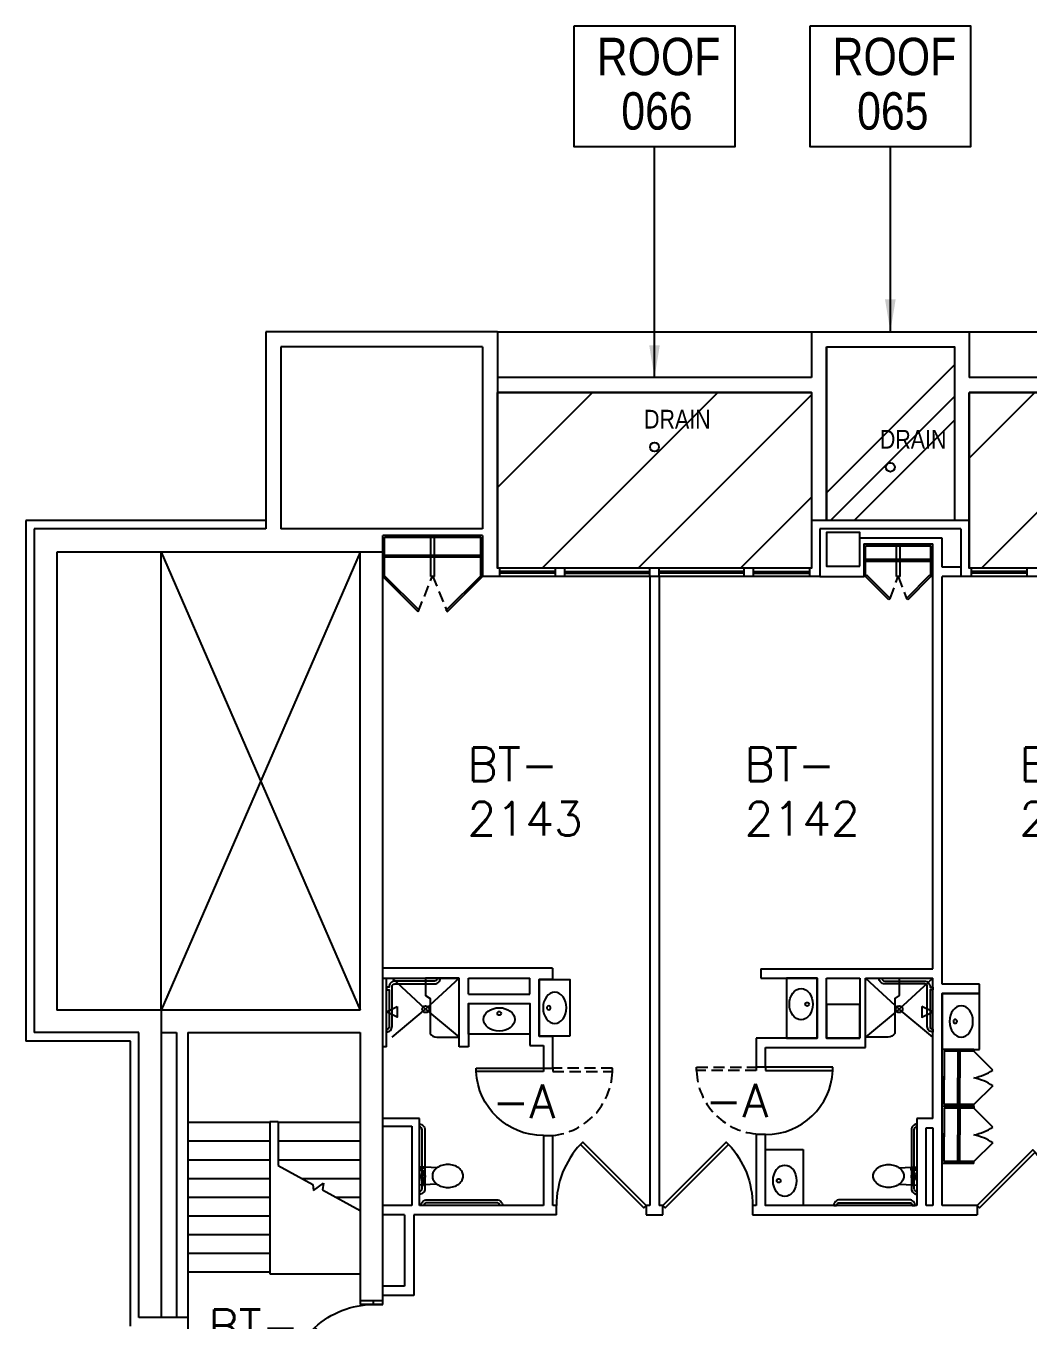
# Model space of a CAD drawing. Extents: x 2988 to 7122, y 18116 to 20102.
# Drawn here: x 2988 to 3525, y 19409 to 20101 of the extents above; entities that cross this region are included whole.
import ezdxf
from ezdxf.enums import TextEntityAlignment as Align

# ---------------------------------------------------------------- set-up
doc = ezdxf.new("R2010")
doc.units = 0
doc.header["$LTSCALE"] = 48
doc.header["$MEASUREMENT"] = 0
doc.linetypes.add('HIDDEN2', pattern=[0.1875, 0.125, -0.0625])
doc.layers.get('0').update_dxf_attribs({"linetype": 'CONTINUOUS'})
for name, color, linetype in [('ARDOOR', 7, 'CONTINUOUS'), ('ARROOMNO', 4, 'CONTINUOUS'), ('ARWALL', 7, 'CONTINUOUS'), ('COL', 14, 'CONTINUOUS'), ('EXROOF', 9, 'CONTINUOUS'), ('EXROOF_TEXT', 134, 'CONTINUOUS'), ('EXWALL', 8, 'CONTINUOUS'), ('EXWINDOW', 8, 'CONTINUOUS'), ('MILL', 1, 'CONTINUOUS'), ('MPFIXTURE', 3, 'CONTINUOUS')]:
    doc.layers.add(name, color=color, linetype=linetype)
doc.styles.add('ARIAL_NARROW', font='ARIALN.TTF', dxfattribs={"height": 17})
doc.styles.add('ROMANS', font='romans.shx', dxfattribs={"height": 18})
doc.dimstyles.get("Standard").update_dxf_attribs({"dimtxt": 0.18, "dimasz": 0.18, "dimexe": 0.18, "dimexo": 0.0625, "dimgap": 0.09, "dimtad": 0, "dimtih": 1, "dimtoh": 1, "dimdec": 4, "dimzin": 0, "dimtxsty": 'STANDARD', "dimcen": 0.09, "dimazin": 3, "dimtfac": 1, "dimtdec": 4, "dimtofl": 0, "dimtmove": 0, "dimatfit": 3, "dimtolj": 1, "dimtzin": 0})

# ---------------------------------------------------------------- blocks, each defined once
blk = doc.blocks.new('PSYWC1P')
at = {"linetype": 'CONTINUOUS'}
for p, q in [((10.79, 4.96), (0, 5.58)), ((0.75, 4.61), (0, 4.61)), ((0.75, 3.6), (0, 3.6)), ((1.3, 4.67), (0.81, 4.67)), ((0.81, 3.54), (1.3, 3.54)), ((2.65, 1.27), (2.65, 1.13)), ((1.83, -5.48), (0, -5.58)), ((10.79, -4.96), (2.48, -5.44))]:
    blk.add_line(p, q, dxfattribs=at)
for p, q in [((1.31, 1.81), (1.31, 1.59)), ((1.69, 1.87), (1.37, 1.87)), ((1.37, 1.53), (1.69, 1.53)), ((1.69, 1.87), (1.69, 3.38)), ((1.69, 1.52), (1.69, 1.53)), ((1.69, 1.13), (1.69, 1.53)), ((2.65, 1.87), (2.65, 3.38)), ((2.98, 1.87), (2.65, 1.87)), ((2.65, 1.52), (2.65, 1.53)), ((2.65, 1.12), (2.65, 1.53)), ((2.65, 1.53), (2.98, 1.53)), ((3.54, 4.67), (3.04, 4.67)), ((3.04, 3.54), (3.54, 3.54)), ((3.04, 1.59), (3.04, 1.81)), ((3.6, 3.6), (3.6, 4.61)), ((1.3, -1.88), (1.3, -2.1)), ((1.6, -1.82), (1.36, -1.82)), ((1.36, -2.16), (1.6, -2.16)), ((1.6, -1.82), (1.6, -1.57)), ((2.73, -1.57), (2.73, -1.82)), ((2.97, -1.82), (2.73, -1.82)), ((2.73, -2.16), (2.97, -2.16)), ((3.03, -2.1), (3.03, -1.88))]:
    blk.add_line(p, q)
for points in [[(3.04, 4.67, 0.025815), (2.97, 4.72, 0.069134), (2.63, 4.85, 0.055334), (2.17, 4.9, 0.055334), (1.72, 4.85, 0.069134), (1.37, 4.72, 0.025815), (1.3, 4.67, 0.164444)], [(1.3, 3.54, 0.025815), (1.37, 3.5, 0.069134), (1.72, 3.37, 0.055334), (2.17, 3.32, 0.055334)], [(2.17, 3.32, 0.055334), (2.63, 3.37, 0.069134), (2.97, 3.5, 0.024315), (3.04, 3.54, 0.190567)]]:
    blk.add_lwpolyline(points, format="xyb", dxfattribs=at)
blk.add_lwpolyline([(2.59, -0.24), (2.38, 0.12), (1.96, 0.12), (1.75, -0.24), (1.96, -0.61), (2.38, -0.61)], close=True, dxfattribs=at)
at = {"linetype": 'CONTINUOUS', "flags": 128}
blk.add_lwpolyline([(17.51, -7.01, 0.074368), (21.25, -6.45, 0.085026), (24.22, -4.96, 0.106278), (26.33, -2.56, 0.128465), (27, 0, 0.128465), (26.33, 2.57, 0.106278), (24.22, 4.96, 0.085026), (21.25, 6.45, 0.074368), (17.51, 7.02, 0.074368), (13.76, 6.45, 0.085026), (10.79, 4.96, 0.106278), (8.68, 2.57, 0.128465), (8.01, 0, 0.128465), (8.68, -2.56, 0.106278), (10.79, -4.96, 0.085026), (13.76, -6.45, 0.074368)], format="xyb", close=True, dxfattribs=at)
for points in [[(2.73, -2.16), (2.73, -2.65, -0.414214), (2.67, -2.71), (1.66, -2.71, -0.414214), (1.6, -2.65), (1.6, -2.16)], [(2.32, -2.71), (2.49, -5.49, -1.015015), (1.83, -5.48), (1.99, -2.71)]]:
    blk.add_lwpolyline(points, format="xyb")
at = {"linetype": 'CONTINUOUS'}
blk.add_circle((2.17, -0.24), 1.45, dxfattribs=at)
for centre, start, end in [((0.81, 4.61), 90, 180), ((0.81, 3.6), 180, 270)]:
    blk.add_arc(centre, 0.0602, start, end, dxfattribs=at)
for centre, start, end in [((1.37, 1.81), 90, 180), ((1.37, 1.59), 180, 270), ((2.98, 1.81), 0, 90), ((2.98, 1.59), 270, 0), ((3.54, 4.61), 0, 90), ((3.54, 3.6), 270, 0), ((1.36, -1.88), 90, 180), ((1.36, -2.1), 180, 270), ((2.97, -1.88), 0, 90), ((2.97, -2.1), 270, 0)]:
    blk.add_arc(centre, 0.0602, start, end)
blk = doc.blocks.new('I_PLUMB_GRAB_36IN_P')
at = {"color": 0, "linetype": 'BYBLOCK'}
blk.add_lwpolyline([(3, -15.75), (3, 15.75, 0.414214), (0, 18.75), (0, 17.25, -0.414214), (1.5, 15.75), (1.5, -15.75, -0.414214), (0, -17.25), (0, -18.75, 0.414214)], format="xyb", close=True, dxfattribs=at)
blk = doc.blocks.new('I_PLUMB_GRAB_42IN_P')
at = {"color": 0, "linetype": 'BYBLOCK'}
blk.add_lwpolyline([(0, -21.75, 0.414214), (3, -18.75), (3, 18.75, 0.414214), (0, 21.75), (0, 20.25, -0.414214), (1.5, 18.75), (1.5, -18.75, -0.414214), (0, -20.25)], format="xyb", close=True, dxfattribs=at)
blk = doc.blocks.new('LAV-820')
at = {"color": 0, "linetype": 'BYBLOCK'}
blk.add_circle((0, -3), 1, dxfattribs=at)
blk.add_ellipse((0, -6.25), major_axis=(-8.38, 0), ratio=0.746269)
blk = doc.blocks.new('HS-4-00-DR')
blk.add_lwpolyline([(0, 0), (-33.94, 33.94), (-35.18, 32.7), (-1.24, -1.24)], close=True)
blk.add_arc((0.24, -0.05), 48.24, 137.24208, 179.94273)
blk = doc.blocks.new('3-00-DR')
at = {"color": 0}
for p, q in [((0, 36), (0, 0)), ((1.75, 36), (0, 36)), ((1.75, 0), (1.75, 36)), ((0, 0), (1.75, 0))]:
    blk.add_line(p, q, dxfattribs=at)
blk.add_arc((-0.08, -0.03), 36.08, 0.04901, 87.09698, dxfattribs=at)
blk = doc.blocks.new('HS-3-10-DR')
blk.add_lwpolyline([(4.24, -4.24), (-28.28, 28.28), (-29.52, 27.05), (3.01, -5.48)], close=True)
blk.add_arc((4.5, -4.29), 46.25, 137.3471, 179.93724)
blk = doc.blocks.new('HS-3-06-DR')
blk.add_lwpolyline([(4.24, -4.24), (-25.46, 25.46), (-26.69, 24.22), (3.01, -5.48)], close=True)
blk.add_arc((4.53, -4.3), 42.28, 137.58974, 179.92361)

msp = doc.modelspace()

# ---------------------------------------------------------------- hatches: boundary and pattern name
at = {"layer": 'EXROOF'}
h = msp.add_hatch(dxfattribs=at)
h.set_pattern_fill('AR-RROOF', color=256, scale=100, angle=45, style=0)
h.paths.add_polyline_path([(3416.97, 19929.71), (3485.47, 19929.71), (3485.47, 19836.71), (3416.97, 19836.71)])
edge = h.paths.add_edge_path(flags=16)
edge.add_arc((3451.22, 19865.24), 2.4, 0, 360)
h.paths.add_polyline_path([(3443.12, 19872.67), (3483.75, 19872.67), (3483.75, 19887.67), (3443.12, 19887.67)], flags=24)
h = msp.add_hatch(dxfattribs=at)
h.set_pattern_fill('AR-RROOF', color=256, scale=125, angle=45, style=0)
h.paths.add_polyline_path([(3240.97, 19905.21), (3408.97, 19905.21), (3408.97, 19811.21), (3240.97, 19811.21)])
edge = h.paths.add_edge_path(flags=16)
edge.add_arc((3324.97, 19876), 2.4, 0, 360)
h.paths.add_polyline_path([(3316.87, 19883.43), (3357.5, 19883.43), (3357.5, 19898.43), (3316.87, 19898.43)], flags=24)
h = msp.add_hatch(dxfattribs=at)
h.set_pattern_fill('AR-RROOF', color=256, scale=125, angle=45, style=0)
edge = h.paths.add_edge_path(flags=16)
edge.add_arc((3577.47, 19876), 2.4, 0, 360)
h.paths.add_polyline_path([(3493.47, 19905.21), (3661.47, 19905.21), (3661.47, 19811.21), (3493.47, 19811.21)])
h.paths.add_polyline_path([(3569.37, 19883.43), (3610, 19883.43), (3610, 19898.43), (3569.37, 19898.43)], flags=24)

# ---------------------------------------------------------------- linework, layer by layer
at = {"layer": 'ARDOOR', "linetype": 'HIDDEN2'}
for points in [[(3270.47, 19543.64), (3270.47, 19541.89), (3302.47, 19541.89), (3302.47, 19543.64)], [(3379.47, 19544.17), (3379.47, 19542.42), (3347.47, 19542.42), (3347.47, 19544.17)]]:
    msp.add_lwpolyline(points, close=True, dxfattribs=at)
for centre, radius, start, end in [((3382.44, 19543.4), 35, 182.01824, 264.73183), ((3266.78, 19543.16), 35.72, 275.91989, 357.55151)]:
    msp.add_arc(centre, radius, start, end, dxfattribs=at)
at = {"layer": 'ARWALL', "linetype": 'CONTINUOUS'}
for p, q in [((3478.97, 19827.21), (3434.97, 19827.21)), ((3478.97, 19811.71), (3478.97, 19827.21)), ((3436.97, 19824.21), (3436.97, 19806.71)), ((3473.97, 19596.78), (3473.97, 19824.21)), ((3322.47, 19806.71), (3322.47, 19470.21)), ((3327.47, 19806.71), (3327.47, 19470.21)), ((3413.47, 19806.71), (3436.97, 19806.71)), ((3488.97, 19811.71), (3478.97, 19811.71)), ((3478.97, 19588.71), (3478.97, 19806.71)), ((3488.97, 19806.71), (3478.97, 19806.71)), ((3179.47, 19591.78), (3220.47, 19591.78)), ((3225.47, 19591.78), (3258.22, 19591.78)), ((3381.97, 19596.78), (3473.97, 19596.78)), ((3381.97, 19596.78), (3381.97, 19591.78)), ((3381.97, 19591.78), (3411.97, 19591.78)), ((3411.97, 19591.78), (3411.97, 19559.71)), ((3416.97, 19591.78), (3434.97, 19591.78)), ((3416.97, 19559.71), (3416.97, 19591.78)), ((3434.97, 19591.78), (3434.97, 19559.71)), ((3437.97, 19554.71), (3437.97, 19591.78)), ((3437.97, 19591.78), (3473.97, 19591.78)), ((3473.97, 19516.71), (3473.97, 19591.78)), ((3498.97, 19588.71), (3478.97, 19588.71)), ((3478.97, 19470.21), (3478.97, 19583.71)), ((3478.97, 19583.71), (3498.97, 19583.71)), ((3498.97, 19583.71), (3498.97, 19588.71)), ((3270.47, 19543.64), (3270.47, 19560.78)), ((3379.47, 19559.71), (3379.47, 19544.17)), ((3411.97, 19559.71), (3379.47, 19559.71)), ((3434.97, 19559.71), (3416.97, 19559.71)), ((3265.47, 19555.78), (3265.47, 19543.64)), ((3384.47, 19544.17), (3384.47, 19554.71)), ((3384.47, 19554.71), (3437.97, 19554.71)), ((3199.09, 19516.71), (3179.47, 19516.71)), ((3199.09, 19470.21), (3199.09, 19516.71)), ((3473.97, 19516.71), (3465.47, 19516.71)), ((3465.47, 19516.71), (3465.47, 19470.21)), ((3179.47, 19512.71), (3195.09, 19512.71)), ((3195.09, 19512.71), (3195.09, 19470.21)), ((3265.47, 19507.64), (3265.47, 19470.21)), ((3270.47, 19470.21), (3270.47, 19507.64)), ((3379.47, 19508.17), (3379.47, 19470.21)), ((3384.47, 19470.21), (3384.47, 19508.17)), ((3470.47, 19511.71), (3473.97, 19511.71)), ((3470.47, 19470.21), (3470.47, 19511.71)), ((3473.97, 19511.71), (3473.97, 19470.21)), ((3195.09, 19470.21), (3179.47, 19470.21)), ((3265.47, 19470.21), (3199.09, 19470.21)), ((3379.47, 19470.21), (3377.47, 19470.21)), ((3465.47, 19470.21), (3384.47, 19470.21)), ((3465.47, 19470.21), (3384.47, 19470.21)), ((3473.97, 19470.21), (3470.47, 19470.21)), ((3497.73, 19470.21), (3478.97, 19470.21)), ((3191.22, 19465.21), (3179.47, 19465.21)), ((3272.47, 19465.21), (3196.22, 19465.21)), ((3320.47, 19465.21), (3329.47, 19465.21)), ((3377.47, 19465.21), (3497.73, 19465.21)), ((3179.47, 19419.21), (3167.47, 19419.21))]:
    msp.add_line(p, q, dxfattribs=at)
at = {"layer": 'ARWALL'}
for p, q in [((3436.97, 19824.21), (3473.97, 19824.21)), ((3270.34, 19597.16), (3179.47, 19597.16)), ((3181.47, 19555.16), (3181.47, 19591.78)), ((3220.47, 19555.16), (3220.47, 19591.78)), ((3225.47, 19583.28), (3225.47, 19591.78)), ((3258.22, 19583.28), (3258.22, 19591.78)), ((3270.34, 19591.16), (3263.22, 19591.16)), ((3263.22, 19591.16), (3263.22, 19560.78)), ((3270.34, 19597.16), (3270.34, 19591.16)), ((3225.47, 19583.28), (3258.22, 19583.28)), ((3225.47, 19578.28), (3225.47, 19555.16)), ((3225.47, 19578.28), (3258.22, 19578.28)), ((3258.22, 19578.28), (3258.22, 19555.78)), ((3263.22, 19560.78), (3270.47, 19560.78)), ((3181.47, 19555.16), (3179.47, 19555.16)), ((3225.47, 19555.16), (3220.47, 19555.16)), ((3258.22, 19555.78), (3265.47, 19555.78)), ((3265.47, 19543.64), (3270.47, 19543.64)), ((3384.47, 19544.17), (3379.47, 19544.17)), ((3265.47, 19507.64), (3270.47, 19507.64)), ((3384.47, 19508.17), (3379.47, 19508.17)), ((3272.47, 19470.21), (3270.47, 19470.21)), ((3272.47, 19465.21), (3272.47, 19470.21)), ((3320.47, 19470.21), (3320.47, 19465.21)), ((3322.47, 19470.21), (3320.47, 19470.21)), ((3329.47, 19470.21), (3327.47, 19470.21)), ((3329.47, 19465.21), (3329.47, 19470.21)), ((3377.47, 19470.21), (3377.47, 19465.21)), ((3497.73, 19470.21), (3497.73, 19465.21)), ((3191.22, 19465.21), (3191.22, 19427.08)), ((3196.22, 19465.21), (3196.22, 19422.08)), ((3191.22, 19427.08), (3179.47, 19427.08)), ((3174.47, 19417.21), (3174.47, 19419.21)), ((3196.22, 19422.08), (3179.47, 19422.08)), ((3179.47, 19417.21), (3179.47, 19419.21)), ((3174.47, 19417.21), (3179.47, 19417.21))]:
    msp.add_line(p, q, dxfattribs=at)
at = {"layer": 'COL', "linetype": 'CONTINUOUS'}
for points in [[(3434.97, 19812.21), (3434.97, 19830.21), (3416.97, 19830.21), (3416.97, 19812.21), (3434.97, 19812.21)], [(3434.97, 19559.71), (3434.97, 19577.71), (3416.97, 19577.71), (3416.97, 19559.71), (3434.97, 19559.71)]]:
    msp.add_lwpolyline(points, dxfattribs=at)
at = {"layer": 'EXROOF'}
msp.add_lwpolyline([(3416.97, 19929.71), (3485.47, 19929.71), (3485.47, 19836.71), (3416.97, 19836.71)], close=True, dxfattribs=at)
msp.add_lwpolyline([(3240.97, 19905.21), (3408.97, 19905.21), (3408.97, 19811.21), (3240.97, 19811.21), (3240.97, 19905.21)], dxfattribs=at)
at = {"layer": 'EXROOF', "linetype": 'BYBLOCK'}
for centre in [(3324.97, 19876), (3451.22, 19865.24)]:
    msp.add_circle(centre, 2.4, dxfattribs=at)
at = {"layer": 'EXROOF_TEXT'}
for points in [[(3282.05, 20101.36), (3367.89, 20101.36), (3367.89, 20036.64), (3282.05, 20036.64)], [(3408.3, 20101.36), (3494.14, 20101.36), (3494.14, 20036.64), (3408.3, 20036.64)]]:
    msp.add_lwpolyline(points, close=True, dxfattribs=at)
at = {"layer": 'EXWALL'}
for p, q in [((3240.97, 19937.71), (3116.97, 19937.71)), ((3116.97, 19937.71), (3116.97, 19836.71)), ((3240.97, 19937.71), (3240.97, 19905.21)), ((3240.97, 19937.71), (3408.97, 19937.71)), ((3408.97, 19937.71), (3493.47, 19937.71)), ((3408.97, 19937.71), (3408.97, 19913.21)), ((3408.97, 19937.71), (3493.47, 19937.71)), ((3493.47, 19937.71), (3493.47, 19913.21)), ((3493.47, 19937.71), (3661.47, 19937.71)), ((3232.97, 19929.71), (3124.97, 19929.71)), ((3124.97, 19929.71), (3124.97, 19832.21)), ((3232.97, 19929.71), (3232.97, 19832.21)), ((3416.97, 19929.71), (3485.47, 19929.71)), ((3416.97, 19929.71), (3416.97, 19836.71)), ((3485.47, 19929.71), (3485.47, 19836.71)), ((3408.97, 19913.21), (3240.97, 19913.21)), ((3661.47, 19913.21), (3493.47, 19913.21)), ((3408.97, 19905.21), (3240.97, 19905.21)), ((3240.97, 19905.21), (3240.97, 19832.21)), ((3408.97, 19905.21), (3408.97, 19836.71)), ((3661.47, 19905.21), (3493.47, 19905.21)), ((3493.47, 19905.21), (3493.47, 19836.71)), ((2988.47, 19836.71), (2988.47, 19558.21)), ((3116.97, 19836.71), (2988.47, 19836.71)), ((3116.97, 19836.71), (3116.97, 19832.21)), ((3493.47, 19836.71), (3408.97, 19836.71)), ((3408.97, 19836.71), (3408.97, 19811.21)), ((3493.47, 19836.71), (3493.47, 19811.21)), ((2992.97, 19832.21), (2992.97, 19562.71)), ((3116.97, 19832.21), (2992.97, 19832.21)), ((3232.97, 19832.21), (3124.97, 19832.21)), ((3232.97, 19828.71), (3179.47, 19828.71)), ((3179.47, 19819.71), (3179.47, 19828.71)), ((3232.97, 19828.71), (3232.97, 19806.71)), ((3240.97, 19832.21), (3240.97, 19811.21)), ((3488.97, 19832.21), (3413.47, 19832.21)), ((3413.47, 19832.21), (3413.47, 19806.71)), ((3488.97, 19832.21), (3488.97, 19806.71)), ((3488.97, 19832.21), (3488.97, 19806.71)), ((3004.97, 19819.71), (3004.97, 19574.71)), ((3179.47, 19819.71), (3004.97, 19819.71)), ((3060.97, 19819.71), (3167.47, 19574.71)), ((3167.47, 19819.71), (3060.97, 19574.71)), ((3060.97, 19574.71), (3060.97, 19819.71)), ((3167.47, 19574.71), (3167.47, 19819.71)), ((3179.47, 19417.21), (3179.47, 19819.71)), ((3413.47, 19806.71), (3232.97, 19806.71)), ((3408.97, 19811.21), (3240.97, 19811.21)), ((3665.97, 19806.71), (3488.97, 19806.71)), ((3661.47, 19811.21), (3493.47, 19811.21)), ((3060.97, 19574.71), (3004.97, 19574.71)), ((3167.47, 19574.71), (3060.97, 19574.71)), ((3060.97, 19574.71), (3060.97, 19410.21)), ((3044.47, 19558.21), (2988.47, 19558.21)), ((3048.97, 19562.71), (2992.97, 19562.71)), ((3044.47, 19405.71), (3044.47, 19558.21)), ((3048.97, 19410.21), (3048.97, 19562.71)), ((3060.97, 19562.71), (3069.09, 19562.71)), ((3069.09, 19562.71), (3069.09, 19410.21)), ((3075.09, 19562.71), (3167.47, 19562.71)), ((3075.09, 19562.71), (3075.09, 19410.21)), ((3167.47, 19562.71), (3167.47, 19417.21)), ((3075.09, 19514.71), (3119.09, 19514.71)), ((3119.09, 19515.21), (3119.09, 19433.71)), ((3119.09, 19515.21), (3123.47, 19515.21)), ((3123.47, 19515.21), (3123.47, 19491.62)), ((3123.47, 19514.71), (3167.47, 19514.71)), ((3075.09, 19504.71), (3119.09, 19504.71)), ((3123.47, 19504.71), (3167.47, 19504.71)), ((3075.09, 19494.71), (3119.09, 19494.71)), ((3123.47, 19494.71), (3167.47, 19494.71)), ((3123.47, 19491.62), (3142.09, 19481.42)), ((3075.09, 19484.71), (3119.09, 19484.71)), ((3136.09, 19484.71), (3167.47, 19484.71)), ((3142.09, 19481.42), (3142.39, 19478.24)), ((3142.39, 19478.24), (3147.85, 19482.1)), ((3147.85, 19482.1), (3147.27, 19478.59)), ((3075.09, 19474.71), (3119.09, 19474.71)), ((3147.27, 19478.59), (3167.47, 19467.53)), ((3154.36, 19474.71), (3167.47, 19474.71)), ((3075.09, 19464.71), (3119.09, 19464.71)), ((3075.09, 19454.71), (3119.09, 19454.71)), ((3075.09, 19444.71), (3119.09, 19444.71)), ((3075.09, 19434.71), (3119.09, 19434.71)), ((3119.09, 19433.71), (3167.43, 19433.71)), ((3179.47, 19417.21), (3167.47, 19417.21)), ((3075.09, 19410.21), (3048.97, 19410.21)), ((3075.09, 19410.21), (3075.09, 19325.21))]:
    msp.add_line(p, q, dxfattribs=at)
msp.add_lwpolyline([(3493.47, 19905.21), (3661.47, 19905.21), (3661.47, 19811.21), (3493.47, 19811.21)], close=True, dxfattribs=at)
at = {"layer": 'EXWINDOW'}
for p, q in [((3241.97, 19811.21), (3241.97, 19806.71)), ((3242.97, 19809.46), (3241.97, 19809.46)), ((3242.97, 19808.46), (3241.97, 19808.46)), ((3270.97, 19809.46), (3242.97, 19809.46)), ((3242.97, 19809.46), (3242.97, 19808.46)), ((3270.97, 19808.46), (3242.97, 19808.46)), ((3271.97, 19809.46), (3270.97, 19809.46)), ((3270.97, 19808.46), (3270.97, 19809.46)), ((3271.97, 19808.46), (3270.97, 19808.46)), ((3271.97, 19806.71), (3271.97, 19811.21)), ((3276.97, 19806.71), (3276.97, 19811.21)), ((3276.97, 19809.46), (3277.97, 19809.46)), ((3276.97, 19808.46), (3277.97, 19808.46)), ((3277.97, 19809.46), (3321.47, 19809.46)), ((3277.97, 19808.46), (3277.97, 19809.46)), ((3277.97, 19808.46), (3321.47, 19808.46)), ((3321.47, 19809.46), (3322.47, 19809.46)), ((3321.47, 19808.46), (3321.47, 19809.46)), ((3321.47, 19808.46), (3322.47, 19808.46)), ((3322.47, 19806.71), (3322.47, 19811.21)), ((3327.47, 19806.71), (3327.47, 19811.21)), ((3328.47, 19809.46), (3327.47, 19809.46)), ((3328.47, 19808.46), (3327.47, 19808.46)), ((3371.97, 19809.46), (3328.47, 19809.46)), ((3328.47, 19808.46), (3328.47, 19809.46)), ((3371.97, 19808.46), (3328.47, 19808.46)), ((3371.97, 19808.46), (3371.97, 19809.46)), ((3372.97, 19809.46), (3371.97, 19809.46)), ((3372.97, 19808.46), (3371.97, 19808.46)), ((3372.97, 19806.71), (3372.97, 19811.21)), ((3377.97, 19806.71), (3377.97, 19811.21)), ((3377.97, 19809.46), (3378.97, 19809.46)), ((3377.97, 19808.46), (3378.97, 19808.46)), ((3378.97, 19809.46), (3406.97, 19809.46)), ((3378.97, 19808.46), (3378.97, 19809.46)), ((3378.97, 19808.46), (3406.97, 19808.46)), ((3406.97, 19809.46), (3406.97, 19808.46)), ((3406.97, 19809.46), (3407.97, 19809.46)), ((3406.97, 19808.46), (3407.97, 19808.46)), ((3407.97, 19811.21), (3407.97, 19806.71)), ((3494.47, 19811.21), (3494.47, 19806.71)), ((3495.47, 19809.46), (3494.47, 19809.46)), ((3495.47, 19808.46), (3494.47, 19808.46)), ((3523.47, 19809.46), (3495.47, 19809.46)), ((3495.47, 19809.46), (3495.47, 19808.46)), ((3523.47, 19808.46), (3495.47, 19808.46)), ((3524.47, 19809.46), (3523.47, 19809.46)), ((3523.47, 19808.46), (3523.47, 19809.46)), ((3524.47, 19808.46), (3523.47, 19808.46)), ((3524.47, 19806.71), (3524.47, 19811.21))]:
    msp.add_line(p, q, dxfattribs=at)
at = {"layer": 'MILL'}
for p, q in [((3180.47, 19806.71), (3180.47, 19827.71)), ((3180.47, 19827.71), (3231.97, 19827.71)), ((3205.22, 19806.71), (3205.22, 19827.71)), ((3207.22, 19806.71), (3207.22, 19827.71)), ((3231.97, 19806.71), (3231.97, 19827.71)), ((3437.97, 19806.71), (3437.97, 19823.21)), ((3437.97, 19823.21), (3472.97, 19823.21)), ((3437.97, 19806.71), (3437.97, 19823.21)), ((3454.47, 19806.71), (3454.47, 19823.21)), ((3456.47, 19806.71), (3456.47, 19823.21)), ((3472.97, 19806.71), (3472.97, 19823.21)), ((3180.47, 19818.21), (3231.97, 19818.21)), ((3180.47, 19817.21), (3231.97, 19817.21)), ((3437.97, 19815.96), (3472.97, 19815.96)), ((3437.97, 19814.96), (3472.97, 19814.96)), ((3198.38, 19787.79), (3179.47, 19806.71)), ((3179.47, 19806.71), (3180.47, 19806.71)), ((3199.09, 19788.5), (3180.47, 19807.12)), ((3207.22, 19806.71), (3205.22, 19806.71)), ((3213.35, 19788.5), (3231.97, 19807.12)), ((3214.05, 19787.79), (3232.97, 19806.71)), ((3232.97, 19806.71), (3231.97, 19806.71)), ((3437.97, 19806.71), (3436.97, 19806.71)), ((3437.97, 19806.71), (3436.97, 19806.71)), ((3438.68, 19807.41), (3437.97, 19806.71)), ((3438.68, 19807.41), (3437.97, 19806.71)), ((3450.34, 19794.33), (3437.97, 19806.71)), ((3451.05, 19795.04), (3438.68, 19807.41)), ((3456.47, 19806.71), (3454.47, 19806.71)), ((3472.26, 19807.41), (3459.89, 19795.04)), ((3472.97, 19806.71), (3460.59, 19794.33)), ((3472.26, 19807.41), (3472.97, 19806.71)), ((3473.97, 19806.71), (3472.97, 19806.71)), ((3451.05, 19795.04), (3450.34, 19794.33)), ((3460.59, 19794.33), (3459.89, 19795.04)), ((3478.97, 19537.49), (3478.97, 19553.71)), ((3495.97, 19553.71), (3478.97, 19553.71)), ((3495.97, 19552.71), (3479.97, 19552.71)), ((3479.97, 19552.71), (3479.97, 19537.49)), ((3487.42, 19552.71), (3487.42, 19538.46)), ((3488.42, 19552.71), (3488.42, 19538.46)), ((3495.97, 19553.71), (3495.97, 19552.71)), ((3506.04, 19542.63), (3495.97, 19552.71)), ((3478.97, 19539.43), (3478.97, 19523.21)), ((3479.97, 19524.21), (3479.97, 19539.43)), ((3487.42, 19524.21), (3487.42, 19538.46)), ((3488.42, 19524.21), (3488.42, 19538.46)), ((3506.04, 19534.28), (3495.97, 19524.21)), ((3495.97, 19523.21), (3478.97, 19523.21)), ((3478.97, 19506.99), (3478.97, 19523.21)), ((3495.97, 19523.21), (3478.97, 19523.21)), ((3495.97, 19524.21), (3479.97, 19524.21)), ((3495.97, 19522.21), (3479.97, 19522.21)), ((3479.97, 19522.21), (3479.97, 19506.99)), ((3487.42, 19522.21), (3487.42, 19507.96)), ((3488.42, 19522.21), (3488.42, 19507.96)), ((3495.97, 19523.21), (3495.97, 19524.21)), ((3495.97, 19523.21), (3495.97, 19522.21)), ((3506.04, 19512.13), (3495.97, 19522.21)), ((3478.97, 19508.93), (3478.97, 19492.71)), ((3479.97, 19493.71), (3479.97, 19508.93)), ((3487.42, 19493.71), (3487.42, 19507.96)), ((3488.42, 19493.71), (3488.42, 19507.96)), ((3506.04, 19503.78), (3495.97, 19493.71)), ((3495.97, 19493.71), (3479.97, 19493.71)), ((3495.97, 19492.71), (3495.97, 19493.71)), ((3495.97, 19492.71), (3478.97, 19492.71))]:
    msp.add_line(p, q, dxfattribs=at)
at = {"layer": 'MILL', "linetype": 'HIDDEN2'}
for p, q in [((3198.38, 19787.79), (3206.22, 19807.12)), ((3206.22, 19807.12), (3214.05, 19787.79)), ((3451.05, 19795.04), (3455.47, 19806.71)), ((3455.47, 19806.71), (3459.89, 19795.04))]:
    msp.add_line(p, q, dxfattribs=at)
at = {"layer": 'MILL'}
for points in [[(3220.47, 19591.78), (3202.47, 19591.78), (3202.47, 19582.59), (3204.82, 19580.92), (3204.82, 19562.31, 0.27767), (3208.47, 19560.28), (3220.47, 19560.28)], [(3437.97, 19591.78), (3455.97, 19591.78), (3455.97, 19582.59), (3453.62, 19580.92), (3453.62, 19562.31, -0.27767), (3449.97, 19560.28), (3437.97, 19560.28)]]:
    msp.add_lwpolyline(points, format="xyb", close=True, dxfattribs=at)
at = {"layer": 'MILL', "elevation": 0}
msp.add_lwpolyline([(3279.59, 19560.78), (3263.22, 19560.78), (3263.22, 19591.16), (3279.59, 19591.16)], close=True, dxfattribs=at)
at = {"layer": 'MILL'}
for points in [[(3395.59, 19559.71), (3411.97, 19559.71), (3411.97, 19591.78), (3395.59, 19591.78)], [(3498.97, 19553.71), (3498.97, 19583.71), (3478.97, 19583.71), (3478.97, 19553.71)], [(3258.22, 19561.91), (3225.47, 19561.91), (3225.47, 19578.28), (3258.22, 19578.28)], [(3404.47, 19500.21), (3404.47, 19470.21), (3384.47, 19470.21), (3384.47, 19500.21)]]:
    msp.add_lwpolyline(points, close=True, dxfattribs=at)
for centre, start, end in [((3489.69, 19567.86), 282.05037, 302.94963), ((3489.69, 19509.05), 57.05037, 77.94963), ((3489.69, 19537.36), 282.05037, 302.94963), ((3489.69, 19478.55), 57.05037, 77.94963)]:
    msp.add_arc(centre, 30.07, start, end, dxfattribs=at)
at = {"layer": 'MPFIXTURE'}
for p, q in [((3202.47, 19575.24), (3184.47, 19591.78)), ((3220.47, 19591.78), (3202.47, 19575.24)), ((3437.97, 19591.78), (3455.97, 19575.24)), ((3455.97, 19575.24), (3473.97, 19591.78)), ((3184.47, 19560.28), (3202.47, 19575.24)), ((3202.47, 19575.24), (3220.47, 19560.28)), ((3455.97, 19575.24), (3437.97, 19560.28)), ((3473.97, 19560.28), (3455.97, 19575.24))]:
    msp.add_line(p, q, dxfattribs=at)
for points in [[(3210.24, 19591.78), (3208.74, 19591.78, -0.414968), (3207.25, 19590.28), (3185.95, 19590.28, 0.440083), (3182.97, 19587.01), (3181.47, 19587.01), (3181.47, 19585.51), (3182.97, 19585.51), (3182.97, 19566, -0.415723), (3181.47, 19564.51), (3181.47, 19563.01, 0.414968), (3184.46, 19566), (3184.46, 19587.3, -0.414214), (3185.95, 19588.79), (3207.25, 19588.79, 0.414968), (3210.24, 19591.78)], [(3445.2, 19591.78), (3446.69, 19591.78, 0.414968), (3448.19, 19590.28), (3469.48, 19590.28, -0.440083), (3472.47, 19587.01), (3473.97, 19587.01), (3473.97, 19585.51), (3472.47, 19585.51), (3472.47, 19566, 0.415723), (3473.97, 19564.51), (3473.97, 19563.01, -0.414968), (3470.98, 19566), (3470.98, 19587.3, 0.414214), (3469.48, 19588.79), (3448.19, 19588.79, -0.414968), (3445.2, 19591.78)]]:
    msp.add_lwpolyline(points, format="xyb", close=True, dxfattribs=at)
for points in [[(3187.3, 19576.61), (3187.3, 19570.95), (3181.47, 19573.78)], [(3468.14, 19576.61), (3468.14, 19570.95), (3473.97, 19573.78)]]:
    msp.add_lwpolyline(points, close=True, dxfattribs=at)
for centre in [(3202.47, 19575.24), (3455.97, 19575.24)]:
    msp.add_circle(centre, 1.84, dxfattribs=at)

# ---------------------------------------------------------------- block references
at = {"layer": 'ARDOOR', "xscale": -1, "rotation": 90}
for name, p in [('3-00-DR', (3265.47, 19543.64)), ('HS-3-10-DR', (3170.23, 19375.45))]:
    msp.add_blockref(name, p, dxfattribs=at)
at = {"layer": 'ARDOOR', "rotation": 270}
msp.add_blockref('3-00-DR', (3384.47, 19544.17), dxfattribs=at)
at = {"layer": 'ARDOOR'}
msp.add_blockref('HS-4-00-DR', (3320.47, 19470.21), dxfattribs=at)
at = {"layer": 'ARDOOR', "xscale": -1}
for name, p in [('HS-4-00-DR', (3329.47, 19470.21)), ('HS-3-06-DR', (3501.97, 19474.45))]:
    msp.add_blockref(name, p, dxfattribs=at)
at = {"layer": 'MPFIXTURE', "xscale": -1, "rotation": 90}
for p in [(3265.33, 19575.97), (3482.95, 19568.71)]:
    msp.add_blockref('LAV-820', p, dxfattribs=at)
at = {"layer": 'MPFIXTURE'}
for p, rotation in [((3409.69, 19577.9), 270), ((3388.45, 19483.46), 90)]:
    msp.add_blockref('LAV-820', p, dxfattribs=dict(at, rotation=rotation))
msp.add_blockref('LAV-820', (3241.84, 19576), dxfattribs=at)
at = {"layer": 'MPFIXTURE', "linetype": 'CONTINUOUS', "extrusion": (0, 0, -1), "zscale": -1}
for name, p, rotation in [('I_PLUMB_GRAB_36IN_P', (-3199.09, 19494.96), 180), ('I_PLUMB_GRAB_42IN_P', (-3221.84, 19470.21), 90)]:
    msp.add_blockref(name, p, dxfattribs=dict(at, rotation=rotation))
at = {"layer": 'MPFIXTURE', "linetype": 'CONTINUOUS'}
for name, p, rotation in [('I_PLUMB_GRAB_36IN_P', (3465.47, 19494.96), 180), ('I_PLUMB_GRAB_42IN_P', (3442.72, 19470.21), 90)]:
    msp.add_blockref(name, p, dxfattribs=dict(at, rotation=rotation))
for p, xscale, yscale, zscale in [((3199.09, 19485.97), 0.8704423390754528, 0.8704423390754528, 0.8704423390754528), ((3465.47, 19485.97), -0.8704423390754528, 0.8704423390772718, 0.8704423390759729)]:
    msp.add_blockref('PSYWC1P', p, dxfattribs=dict(at, xscale=xscale, yscale=yscale, zscale=zscale))

# ---------------------------------------------------------------- texts
at = {"layer": 'ARROOMNO', "style": 'ROMANS'}
for s, p in [('BT-', (3224.85, 19697.24)), ('BT-', (3373.16, 19697.24)), ('BT-', (3520.23, 19697.24)), ('2143', (3224.85, 19668.1)), ('2142', (3373.16, 19668.1)), ('2141', (3520.23, 19668.1)), ('-A', (3351.97, 19517.38)), ('-A', (3237.97, 19516.86)), ('BT-', (3086.16, 19396.55))]:
    msp.add_text(s, height=18, dxfattribs=at).set_placement(p)
at = {"layer": 'EXROOF_TEXT', "style": 'ARIAL_NARROW'}
for s, p in [('ROOF', (3327.15, 20074.99)), ('ROOF', (3453.4, 20074.99)), ('066', (3326.29, 20045.85)), ('065', (3452.54, 20045.85))]:
    msp.add_text(s, height=20, dxfattribs=at).set_placement(p, align=Align.CENTER)
for p in [(3337.19, 19890.93), (3463.44, 19880.17)]:
    msp.add_attdef('DRAIN', text='VTR', height=10, dxfattribs=at).set_placement(p, align=Align.MIDDLE)

# ---------------------------------------------------------------- leaders
at = {"layer": 'EXROOF_TEXT'}
for points in [[(3324.97, 19913.21), (3324.97, 20001.27), (3324.97, 20036.64)], [(3451.22, 19937.71), (3451.22, 20001.27), (3451.22, 20036.64)]]:
    msp.add_leader(points, dimstyle='STANDARD', override={"dimscale": 96, "dimgap": 0.09, "dimtad": 0}, dxfattribs=at)

doc.saveas('drawing.dxf')
